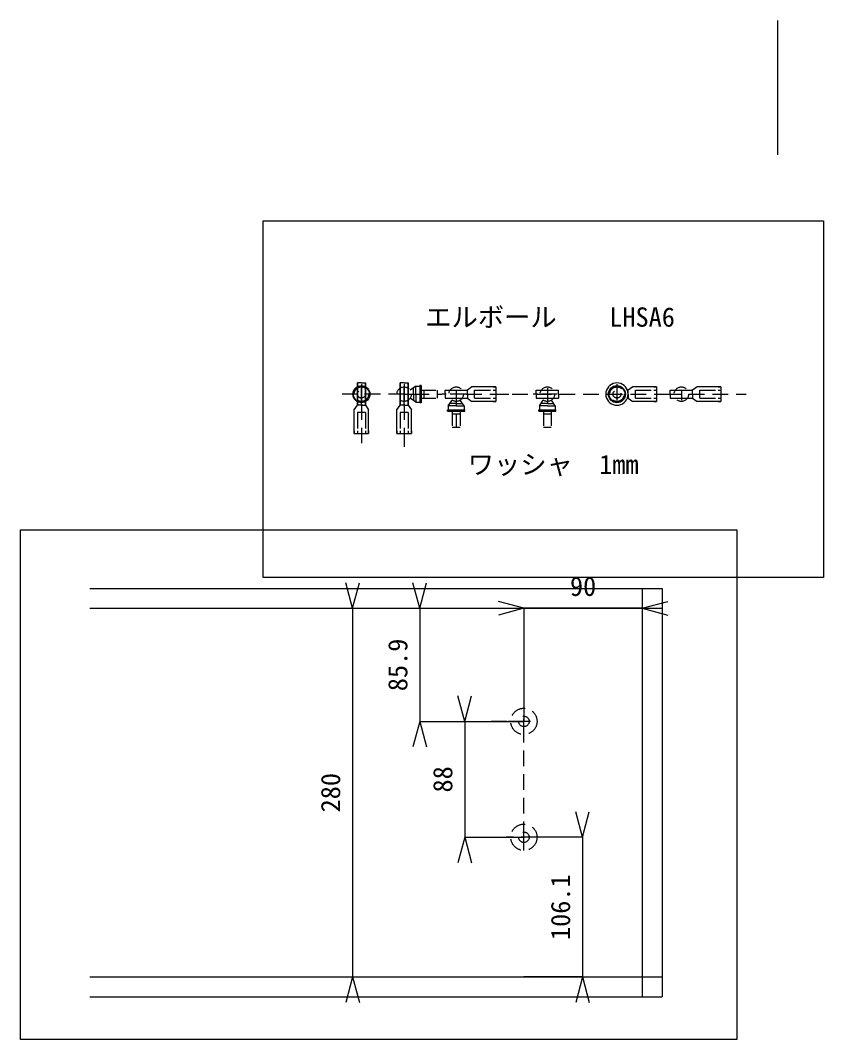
# Model space of a CAD drawing. Units: millimetres, scale not verified. Extents: x -7131 to 2872, y -1658 to 2951.
# Drawn here: x -3047 to -2437, y -796 to -22 of the extents above; entities that cross this region are included whole.
import ezdxf
from ezdxf.enums import TextEntityAlignment as Align

# ---------------------------------------------------------------- set-up
doc = ezdxf.new("R2010")
doc.units = ezdxf.units.MM
doc.header["$LTSCALE"] = 10
doc.linetypes.add('DASHED1', pattern=[1.8, 1.2, -0.6])
for name, color, linetype in [('0-0_ふれーむ', 7, 'Continuous'), ('0-3_エンジン', 7, 'Continuous'), ('0-5_ステアリ', 7, 'Continuous'), ('0-F_基準線', 7, 'Continuous')]:
    doc.layers.add(name, color=color, linetype=linetype)
doc.styles.add('ＭＳ ゴシック', font='')
doc.styles.get('ＭＳ ゴシック').set_extended_font_data('MS Gothic')

msp = doc.modelspace()

# ---------------------------------------------------------------- linework, layer by layer
at = {"layer": '0-0_ふれーむ'}
for p, q in [((-2994.81, -453.72), (-2559.81, -453.72)), ((-2574.81, -453.72), (-2574.81, -686.2)), ((-2559.81, -453.72), (-2559.81, -686.2)), ((-2994.81, -468.72), (-2574.81, -468.72)), ((-2574.81, -686.2), (-2574.81, -763.72)), ((-2559.81, -686.2), (-2559.81, -763.72)), ((-2994.81, -748.72), (-2574.81, -748.72)), ((-2994.81, -763.72), (-2559.81, -763.72))]:
    msp.add_line(p, q, dxfattribs=at)
at = {"layer": '0-0_ふれーむ', "linetype": 'DASHED1'}
for p, q in [((-2574.81, -468.72), (-2559.81, -468.72)), ((-2574.81, -748.72), (-2559.81, -748.72))]:
    msp.add_line(p, q, dxfattribs=at)
at = {"layer": '0-3_エンジン', "color": 4}
for p, q in [((-2795.05, -468.72), (-2800.23, -449.4)), ((-2795.05, -468.72), (-2789.87, -449.4)), ((-2743.98, -468.72), (-2749.16, -449.4)), ((-2743.98, -468.72), (-2738.8, -449.4)), ((-2664.81, -468.72), (-2684.13, -463.54)), ((-2574.81, -468.72), (-2555.49, -463.54)), ((-2795.05, -468.72), (-2795.05, -748.72)), ((-2795.05, -468.72), (-2559.81, -468.72)), ((-2743.98, -468.72), (-2743.98, -554.59)), ((-2743.98, -468.72), (-2664.81, -468.72)), ((-2664.81, -468.72), (-2684.13, -473.89)), ((-2574.81, -468.72), (-2664.81, -468.72)), ((-2664.81, -468.72), (-2664.81, -554.59)), ((-2574.81, -468.72), (-2555.49, -473.89)), ((-2574.81, -468.72), (-2574.81, -554.59)), ((-2709.81, -554.59), (-2714.98, -535.27)), ((-2709.81, -554.59), (-2704.63, -535.27)), ((-2743.98, -554.59), (-2749.16, -573.91)), ((-2743.98, -554.59), (-2738.8, -573.91)), ((-2743.98, -554.59), (-2664.81, -554.59)), ((-2709.81, -554.59), (-2709.81, -642.59)), ((-2709.81, -554.59), (-2664.81, -554.59)), ((-2620.28, -642.59), (-2625.46, -623.27)), ((-2620.28, -642.59), (-2615.11, -623.27)), ((-2709.81, -642.59), (-2714.98, -661.91)), ((-2709.81, -642.59), (-2704.63, -661.91)), ((-2709.81, -642.59), (-2664.81, -642.59)), ((-2620.28, -642.59), (-2664.81, -642.59)), ((-2620.28, -642.59), (-2620.28, -748.72)), ((-2795.05, -748.72), (-2800.23, -768.04)), ((-2795.05, -748.72), (-2789.87, -768.04)), ((-2795.05, -748.72), (-2559.81, -748.72)), ((-2620.28, -748.72), (-2664.81, -748.72)), ((-2620.28, -748.72), (-2625.46, -768.04)), ((-2620.28, -748.72), (-2615.11, -768.04))]:
    msp.add_line(p, q, dxfattribs=at)
at = {"layer": '0-3_エンジン', "color": 4, "linetype": 'DASHED1'}
for p, q in [((-2659.81, -554.59), (-2695.84, -554.59)), ((-2664.81, -554.59), (-2677.95, -554.59)), ((-2664.81, -564.59), (-2664.81, -551.22)), ((-2664.81, -642.59), (-2664.81, -554.56)), ((-2664.81, -652.59), (-2664.81, -639.22)), ((-2654.81, -642.59), (-2678.39, -642.59))]:
    msp.add_line(p, q, dxfattribs=at)
at = {"layer": '0-3_エンジン'}
msp.add_lwpolyline([(-3047.48, -409.09), (-2502.97, -409.09), (-2502.97, -796.28), (-3047.48, -796.28)], close=True, dxfattribs=at)
at = {"layer": '0-3_エンジン', "linetype": 'DASHED1'}
for centre, radius in [((-2664.81, -554.59), 10), ((-2664.81, -554.59), 4), ((-2664.81, -642.59), 10), ((-2664.81, -642.59), 4)]:
    msp.add_circle(centre, radius, dxfattribs=at)
at = {"layer": '0-5_ステアリ'}
msp.add_line((-2472.09, -22.2), (-2472.09, -124.31), dxfattribs=at)
at = {"layer": '0-F_基準線'}
for p, q in [((-2791.31, -297.55), (-2791.31, -314.55)), ((-2788.31, -297.55), (-2791.31, -297.55)), ((-2791.31, -314.55), (-2791.31, -297.55)), ((-2788.31, -297.55), (-2791.31, -297.55)), ((-2788.31, -297.55), (-2785.31, -297.55)), ((-2788.31, -297.55), (-2785.31, -297.55)), ((-2785.31, -297.55), (-2785.31, -314.55)), ((-2785.31, -314.55), (-2785.31, -297.55)), ((-2758.84, -297.55), (-2758.84, -314.55)), ((-2755.84, -297.55), (-2758.84, -297.55)), ((-2758.84, -314.55), (-2758.84, -297.55)), ((-2755.84, -297.55), (-2758.84, -297.55)), ((-2755.84, -297.55), (-2752.84, -297.55)), ((-2755.84, -297.55), (-2752.84, -297.55)), ((-2752.84, -297.55), (-2752.84, -314.55)), ((-2752.84, -314.55), (-2752.84, -297.55)), ((-2746.84, -300.05), (-2751.26, -303)), ((-2746.84, -300.05), (-2751.26, -303)), ((-2748.84, -306.05), (-2748.84, -301.39)), ((-2748.84, -306.05), (-2748.84, -301.39)), ((-2746.84, -300.05), (-2743.84, -300.05)), ((-2746.84, -303.05), (-2746.84, -300.05)), ((-2746.84, -300.05), (-2743.84, -300.05)), ((-2746.84, -303.05), (-2746.84, -300.05)), ((-2743.84, -299.55), (-2743.84, -312.55)), ((-2742.84, -299.55), (-2743.84, -299.55)), ((-2742.84, -299.55), (-2742.84, -312.55)), ((-2704.27, -300.55), (-2707.77, -303.05)), ((-2686.27, -300.55), (-2704.27, -300.55)), ((-2688.27, -300.55), (-2686.27, -300.55)), ((-2686.27, -300.55), (-2686.27, -311.55)), ((-2582.1, -300.55), (-2585.6, -303.05)), ((-2564.1, -300.55), (-2582.1, -300.55)), ((-2566.1, -300.55), (-2564.1, -300.55)), ((-2564.1, -300.55), (-2564.1, -311.55)), ((-2533.14, -300.55), (-2536.64, -303.05)), ((-2515.14, -300.55), (-2533.14, -300.55)), ((-2517.14, -300.55), (-2515.14, -300.55)), ((-2515.14, -300.55), (-2515.14, -311.55)), ((-2746.84, -312.05), (-2751.26, -309.11)), ((-2746.84, -312.05), (-2751.26, -309.11)), ((-2748.84, -306.05), (-2748.84, -310.72)), ((-2748.84, -306.05), (-2748.84, -310.72)), ((-2746.84, -306.05), (-2746.84, -303.05)), ((-2746.84, -306.05), (-2746.84, -303.05)), ((-2746.84, -306.05), (-2746.84, -309.05)), ((-2746.84, -306.05), (-2746.84, -309.05)), ((-2746.84, -309.05), (-2746.84, -312.05)), ((-2746.84, -309.05), (-2746.84, -312.05)), ((-2724.77, -303.05), (-2707.77, -303.05)), ((-2724.77, -306.05), (-2724.77, -303.05)), ((-2724.77, -306.05), (-2724.77, -309.05)), ((-2724.77, -309.05), (-2707.77, -309.05)), ((-2707.77, -306.05), (-2707.77, -303.05)), ((-2707.77, -306.05), (-2707.77, -309.05)), ((-2707.77, -309.05), (-2704.27, -311.55)), ((-2655.5, -303.05), (-2638.5, -303.05)), ((-2655.5, -306.05), (-2655.5, -303.05)), ((-2655.5, -306.05), (-2655.5, -309.05)), ((-2655.5, -309.05), (-2638.5, -309.05)), ((-2638.5, -306.05), (-2638.5, -303.05)), ((-2638.5, -306.05), (-2638.5, -309.05)), ((-2585.6, -303.05), (-2586.15, -303.05)), ((-2585.6, -309.05), (-2586.15, -309.05)), ((-2585.6, -306.05), (-2585.6, -303.05)), ((-2585.6, -306.05), (-2585.6, -309.05)), ((-2585.6, -309.05), (-2582.1, -311.55)), ((-2553.64, -303.05), (-2536.64, -303.05)), ((-2553.64, -306.05), (-2553.64, -303.05)), ((-2553.64, -306.05), (-2553.64, -309.05)), ((-2553.64, -309.05), (-2536.64, -309.05)), ((-2536.64, -303.05), (-2537.19, -303.05)), ((-2536.64, -309.05), (-2537.19, -309.05)), ((-2536.64, -306.05), (-2536.64, -303.05)), ((-2536.64, -306.05), (-2536.64, -303.05)), ((-2536.64, -306.05), (-2536.64, -309.05)), ((-2536.64, -306.05), (-2536.64, -309.05)), ((-2536.64, -309.05), (-2533.14, -311.55)), ((-2793.81, -318.05), (-2791.31, -314.55)), ((-2788.31, -314.55), (-2791.31, -314.55)), ((-2788.31, -314.55), (-2791.31, -314.55)), ((-2788.31, -314.55), (-2785.31, -314.55)), ((-2788.31, -314.55), (-2785.31, -314.55)), ((-2785.31, -314.55), (-2782.81, -318.05)), ((-2761.34, -318.05), (-2758.84, -314.55)), ((-2755.84, -314.55), (-2758.84, -314.55)), ((-2755.84, -314.55), (-2758.84, -314.55)), ((-2755.84, -314.55), (-2752.84, -314.55)), ((-2755.84, -314.55), (-2752.84, -314.55)), ((-2752.84, -314.55), (-2750.34, -318.05)), ((-2746.84, -312.05), (-2743.84, -312.05)), ((-2746.84, -312.05), (-2743.84, -312.05)), ((-2742.84, -312.55), (-2743.84, -312.55)), ((-2722.27, -315.05), (-2719.32, -310.63)), ((-2722.27, -315.05), (-2722.27, -318.05)), ((-2719.27, -315.05), (-2722.27, -315.05)), ((-2716.27, -313.05), (-2720.93, -313.05)), ((-2716.27, -315.05), (-2719.27, -315.05)), ((-2716.27, -313.05), (-2711.6, -313.05)), ((-2716.27, -315.05), (-2713.27, -315.05)), ((-2713.27, -315.05), (-2710.27, -315.05)), ((-2710.27, -315.05), (-2713.22, -310.63)), ((-2710.27, -315.05), (-2710.27, -318.05)), ((-2686.27, -311.55), (-2704.27, -311.55)), ((-2688.27, -311.55), (-2686.27, -311.55)), ((-2653, -315.05), (-2650.05, -310.63)), ((-2653, -315.05), (-2653, -318.05)), ((-2650, -315.05), (-2653, -315.05)), ((-2647, -313.05), (-2651.66, -313.05)), ((-2647, -315.05), (-2650, -315.05)), ((-2647, -313.05), (-2642.33, -313.05)), ((-2647, -315.05), (-2644, -315.05)), ((-2644, -315.05), (-2641, -315.05)), ((-2641, -315.05), (-2643.95, -310.63)), ((-2641, -315.05), (-2641, -318.05)), ((-2564.1, -311.55), (-2582.1, -311.55)), ((-2566.1, -311.55), (-2564.1, -311.55)), ((-2515.14, -311.55), (-2533.14, -311.55)), ((-2517.14, -311.55), (-2515.14, -311.55)), ((-2793.81, -336.05), (-2793.81, -318.05)), ((-2782.81, -336.05), (-2782.81, -318.05)), ((-2761.34, -336.05), (-2761.34, -318.05)), ((-2750.34, -336.05), (-2750.34, -318.05)), ((-2722.77, -318.05), (-2709.77, -318.05)), ((-2722.77, -319.05), (-2722.77, -318.05)), ((-2722.77, -319.05), (-2709.77, -319.05)), ((-2709.77, -319.05), (-2709.77, -318.05)), ((-2653.5, -318.05), (-2640.5, -318.05)), ((-2653.5, -319.05), (-2653.5, -318.05)), ((-2653.5, -319.05), (-2640.5, -319.05)), ((-2640.5, -319.05), (-2640.5, -318.05)), ((-2793.81, -334.05), (-2793.81, -336.05)), ((-2793.81, -336.05), (-2782.81, -336.05)), ((-2782.81, -334.05), (-2782.81, -336.05)), ((-2761.34, -334.05), (-2761.34, -336.05)), ((-2761.34, -336.05), (-2750.34, -336.05)), ((-2750.34, -334.05), (-2750.34, -336.05))]:
    msp.add_line(p, q, dxfattribs=at)
at = {"layer": '0-F_基準線', "color": 4, "linetype": 'DASHED1'}
for p, q in [((-2788.31, -313.55), (-2788.31, -298.55)), ((-2788.31, -298.55), (-2788.31, -313.55)), ((-2788.31, -299.18), (-2788.31, -321.85)), ((-2755.84, -313.55), (-2755.84, -298.55)), ((-2755.84, -298.55), (-2755.84, -313.55)), ((-2647, -301.55), (-2647, -311.78)), ((-2594.1, -298.55), (-2594.1, -313.55)), ((-2755.84, -306.05), (-2802.99, -306.05)), ((-2755.84, -306.05), (-2748.84, -306.05)), ((-2755.84, -306.05), (-2748.84, -306.05)), ((-2748.84, -306.05), (-2727.1, -306.05)), ((-2723.77, -306.05), (-2727.1, -306.05)), ((-2708.77, -306.05), (-2723.77, -306.05)), ((-2716.27, -302.77), (-2716.27, -331.05)), ((-2708.77, -306.05), (-2688.27, -306.05)), ((-2688.27, -306.05), (-2673.81, -306.05)), ((-2673.81, -306.05), (-2557.54, -306.05)), ((-2654.5, -306.05), (-2657.82, -306.05)), ((-2639.5, -306.05), (-2654.5, -306.05)), ((-2647, -302.77), (-2647, -310.57)), ((-2647, -306.05), (-2647, -313.05)), ((-2594.1, -302.77), (-2594.1, -310.57)), ((-2557.54, -306.05), (-2508.58, -306.05)), ((-2557.54, -306.05), (-2495.95, -306.05)), ((-2545.14, -302.77), (-2545.14, -310.57)), ((-2545.14, -302.77), (-2545.14, -310.57)), ((-2788.31, -313.55), (-2788.31, -334.05)), ((-2788.31, -313.55), (-2788.31, -316.88)), ((-2755.84, -313.55), (-2755.84, -334.05)), ((-2755.84, -313.55), (-2755.84, -316.88)), ((-2788.31, -334.05), (-2788.31, -343.37)), ((-2755.84, -334.05), (-2755.84, -348.52))]:
    msp.add_line(p, q, dxfattribs=at)
at = {"layer": '0-F_基準線', "linetype": 'DASHED1'}
for p, q in [((-2743.84, -303.05), (-2730.84, -303.05)), ((-2743.84, -309.05), (-2730.84, -309.05)), ((-2740.84, -303.05), (-2740.84, -309.05)), ((-2730.84, -303.05), (-2730.84, -309.05)), ((-2702.27, -303.05), (-2688.27, -303.05)), ((-2702.27, -309.05), (-2702.27, -303.05)), ((-2702.27, -309.05), (-2688.27, -309.05)), ((-2688.27, -303.05), (-2686.27, -303.05)), ((-2688.27, -309.05), (-2686.27, -309.05)), ((-2580.1, -303.05), (-2566.1, -303.05)), ((-2580.1, -309.05), (-2580.1, -303.05)), ((-2580.1, -309.05), (-2566.1, -309.05)), ((-2566.1, -303.05), (-2564.1, -303.05)), ((-2566.1, -309.05), (-2564.1, -309.05)), ((-2531.14, -303.05), (-2517.14, -303.05)), ((-2531.14, -309.05), (-2531.14, -303.05)), ((-2531.14, -309.05), (-2517.14, -309.05)), ((-2517.14, -303.05), (-2515.14, -303.05)), ((-2517.14, -309.05), (-2515.14, -309.05)), ((-2791.31, -320.05), (-2791.31, -334.05)), ((-2785.31, -320.05), (-2791.31, -320.05)), ((-2785.31, -320.05), (-2785.31, -334.05)), ((-2758.84, -320.05), (-2758.84, -334.05)), ((-2752.84, -320.05), (-2758.84, -320.05)), ((-2752.84, -320.05), (-2752.84, -334.05)), ((-2719.27, -318.05), (-2719.27, -331.05)), ((-2719.27, -321.05), (-2713.27, -321.05)), ((-2713.27, -318.05), (-2713.27, -331.05)), ((-2650, -318.05), (-2650, -331.05)), ((-2650, -321.05), (-2644, -321.05)), ((-2644, -318.05), (-2644, -331.05)), ((-2719.27, -331.05), (-2713.27, -331.05)), ((-2650, -331.05), (-2644, -331.05)), ((-2791.31, -334.05), (-2791.31, -336.05)), ((-2785.31, -334.05), (-2785.31, -336.05)), ((-2758.84, -334.05), (-2758.84, -336.05)), ((-2752.84, -334.05), (-2752.84, -336.05))]:
    msp.add_line(p, q, dxfattribs=at)
at = {"layer": '0-F_基準線'}
msp.add_lwpolyline([(-2863.04, -174.5), (-2437.03, -174.5), (-2437.03, -445.24), (-2863.04, -445.24)], close=True, dxfattribs=at)
for centre, radius in [((-2788.31, -306.05), 6.5), ((-2788.31, -306.05), 6), ((-2594.1, -306.05), 6.5), ((-2594.1, -306.05), 6)]:
    msp.add_circle(centre, radius, dxfattribs=at)
at = {"layer": '0-F_基準線', "color": 4, "linetype": 'DASHED1'}
for centre in [(-2788.31, -306.05), (-2788.31, -306.05), (-2755.84, -306.05), (-2716.27, -306.05), (-2647, -306.05), (-2594.1, -306.05), (-2594.1, -306.05), (-2594.1, -306.05), (-2545.14, -306.05)]:
    msp.add_circle(centre, 5.5, dxfattribs=at)
at = {"layer": '0-F_基準線', "linetype": 'DASHED1'}
for centre in [(-2788.31, -306.05), (-2594.1, -306.05)]:
    msp.add_circle(centre, 3, dxfattribs=at)
at = {"layer": '0-F_基準線', "color": 4, "linetype": 'DASHED1'}
for centre, start, end in [((-2788.31, -306.05), 127.41965, 127.41966), ((-2755.84, -306.05), 127.41965, 127.41966), ((-2594.1, -306.05), 127.41965, 127.41966), ((-2647, -306.05), 37.41965, 37.41966), ((-2647, -306.05), 37.41965, 37.41966), ((-2594.1, -306.05), 37.41965, 37.41966), ((-2545.14, -306.05), 37.41965, 37.41966), ((-2545.14, -306.05), 37.41965, 37.41966)]:
    msp.add_arc(centre, 5.5, start, end, dxfattribs=at)
at = {"layer": '0-F_基準線'}
for start, end in [(200.66553, 159.33087), (159.33089, 200.66553)]:
    msp.add_arc((-2594.1, -306.05), 8.5, start, end, dxfattribs=at)

# ---------------------------------------------------------------- texts
at = {"layer": '0-3_エンジン', "color": 4, "style": 'ＭＳ ゴシック'}
msp.add_text('90', height=14.66, dxfattribs=at).set_placement((-2629.81, -463.72), align=Align.BOTTOM_LEFT)
for s, p in [('85.9', (-2748.98, -531.65)), ('280', (-2800.05, -623.72)), ('88', (-2714.81, -608.59)), ('106.1', (-2625.28, -720.65))]:
    msp.add_text(s, height=14.66, rotation=90, dxfattribs=at).set_placement(p, align=Align.BOTTOM_LEFT)
at = {"layer": '0-F_基準線', "color": 4, "style": 'ＭＳ ゴシック'}
for s, p in [('エルボール  \u3000LHSA6', (-2739.85, -259.26)), ('ワッシャ\u30001mm', (-2707.55, -371.13))]:
    msp.add_text(s, height=14.66, dxfattribs=at).set_placement(p, align=Align.BOTTOM_LEFT)

doc.saveas('drawing.dxf')
